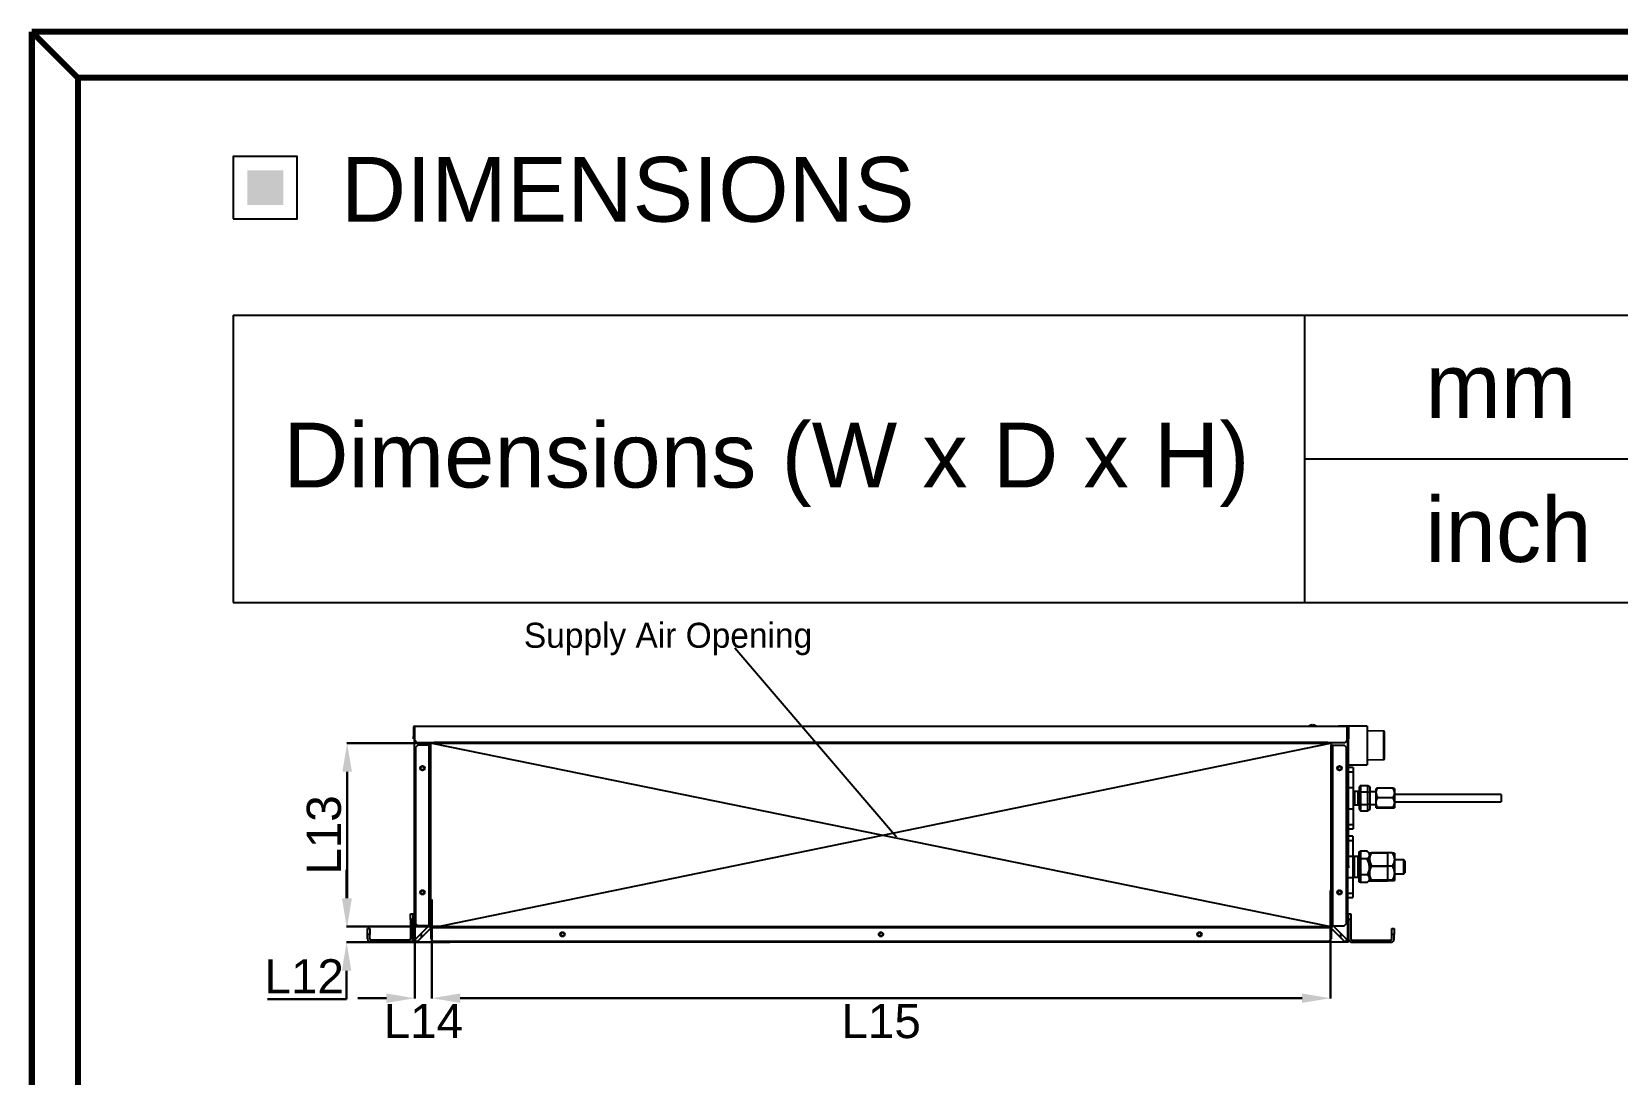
# Model space of a CAD drawing. Extents: x 594 to 813, y 174 to 240.
# Drawn here: x 712.11 to 726.06, y 231.32 to 240.49 of the extents above; entities that cross this region are included whole.
import ezdxf
from ezdxf.enums import TextEntityAlignment as Align

# ---------------------------------------------------------------- set-up
doc = ezdxf.new("R2010")
doc.units = 0
doc.header["$MEASUREMENT"] = 0
doc.header["$PDMODE"] = 35
doc.header["$PDSIZE"] = 0.5
doc.layers.get('Defpoints').update_dxf_attribs({"linetype": 'CONTINUOUS'})
doc.layers.add('AC.REF(S). PIPING', color=3, linetype='CONTINUOUS', lineweight=30)
doc.layers.add('UG-BORDER', color=20, linetype='CONTINUOUS', lineweight=80)
for name, color, linetype in [('LG-AIRCON', 3, 'CONTINUOUS'), ('LG-DIMENSION', 7, 'CONTINUOUS'), ('LG-TEXT', 4, 'CONTINUOUS')]:
    doc.layers.add(name, color=color, linetype=linetype)
doc.styles.add('LG-TEXT', font='arial.ttf')
doc.dimstyles.new('LG-DIMENSION', dxfattribs={"dimtxt": 30, "dimasz": 25, "dimexe": 0.18, "dimexo": 0.0625, "dimgap": 5, "dimtad": 2, "dimtoh": 1, "dimdec": 0, "dimrnd": 0.05, "dimzin": 0, "dimdsep": 46, "dimtxsty": 'LG-TEXT', "dimcen": 0.09, "dimadec": 0, "dimazin": 0, "dimtfac": 1, "dimtdec": 0, "dimtix": 1, "dimtofl": 0, "dimtmove": 0, "dimatfit": 3, "dimfxl": 0.18, "dimtolj": 1, "dimtzin": 0, "dimarcsym": 0})

# ---------------------------------------------------------------- blocks, each defined once
blk = doc.blocks.new('*D139')
at = {"layer": 'Defpoints', "color": 0, "transparency": 16777216}
for p in [(-6569.7, 1982.5), (-6483.3, 1982.5), (-6478.7, 1968.7)]:
    blk.add_point(p, dxfattribs=at)
at = {"layer": 'LG-AIRCON', "color": 0, "lineweight": -2, "transparency": 16777216}
for p, q in [((-6569.7, 2007.5), (-6569.7, 2032.5)), ((-6483.4, 1982.5), (-6569.9, 1982.5)), ((-6478.8, 1968.7), (-6569.9, 1968.7)), ((-6569.7, 1943.7), (-6569.7, 1918.7)), ((-6569.7, 1918.7), (-6639.3, 1918.7))]:
    blk.add_line(p, q, dxfattribs=at)
at = {"layer": 'LG-AIRCON', "color": 0, "transparency": 16777216}
for points in [[(-6573.8, 2007.5), (-6565.5, 2007.5), (-6569.7, 1982.5)], [(-6573.8, 1943.7), (-6565.5, 1943.7), (-6569.7, 1968.7)]]:
    blk.add_solid(points, dxfattribs=at)
at = {"layer": 'LG-AIRCON', "color": 0, "transparency": 16777216, "insert": (-6607, 1938.8), "char_height": 30, "attachment_point": 5, "style": 'LG-TEXT'}
blk.add_mtext('\\A1;L12', dxfattribs=at)
blk = doc.blocks.new('*D140')
at = {"layer": 'Defpoints', "color": 0, "transparency": 16777216}
for p in [(-6569.2, 2143.8), (-6451.3, 2143.8), (-6560, 1982.5)]:
    blk.add_point(p, dxfattribs=at)
at = {"layer": 'LG-AIRCON', "color": 0, "lineweight": -2, "transparency": 16777216}
for p, q in [((-6451.3, 2143.8), (-6569.4, 2143.8)), ((-6569.2, 2007.5), (-6569.2, 2118.8)), ((-6560.1, 1982.5), (-6569.4, 1982.5))]:
    blk.add_line(p, q, dxfattribs=at)
at = {"layer": 'LG-AIRCON', "color": 0, "transparency": 16777216}
for points in [[(-6573.4, 2118.8), (-6565, 2118.8), (-6569.2, 2143.8)], [(-6573.4, 2007.5), (-6565, 2007.5), (-6569.2, 1982.5)]]:
    blk.add_solid(points, dxfattribs=at)
at = {"layer": 'LG-AIRCON', "color": 0, "transparency": 16777216, "insert": (-6589.5, 2063.1), "char_height": 30, "attachment_point": 5, "rotation": 90, "style": 'LG-TEXT'}
blk.add_mtext('\\A1;L13', dxfattribs=at)
blk = doc.blocks.new('*D141')
at = {"layer": 'Defpoints', "color": 0, "transparency": 16777216}
for p in [(-6509.7, 2007.6), (-6494.8, 2006.5), (-6494.8, 1919.5)]:
    blk.add_point(p, dxfattribs=at)
at = {"layer": 'LG-AIRCON', "color": 0, "lineweight": -2, "transparency": 16777216}
for p, q in [((-6509.7, 2007.6), (-6509.7, 1919.3)), ((-6494.8, 2006.4), (-6494.8, 1919.3)), ((-6534.7, 1919.5), (-6559.7, 1919.5)), ((-6469.8, 1919.5), (-6444.8, 1919.5))]:
    blk.add_line(p, q, dxfattribs=at)
at = {"layer": 'LG-AIRCON', "color": 0, "transparency": 16777216}
for points in [[(-6534.7, 1923.7), (-6534.7, 1915.4), (-6509.7, 1919.5)], [(-6469.8, 1923.7), (-6469.8, 1915.4), (-6494.8, 1919.5)]]:
    blk.add_solid(points, dxfattribs=at)
at = {"layer": 'LG-AIRCON', "color": 0, "transparency": 16777216, "insert": (-6502.2, 1899.5), "char_height": 30, "attachment_point": 5, "style": 'LG-TEXT'}
blk.add_mtext('\\A1;L14', dxfattribs=at)
blk = doc.blocks.new('*D142')
at = {"layer": 'Defpoints', "color": 0, "transparency": 16777216}
for p in [(-5704.6, 2014.5), (-6494.8, 1935.5), (-5704.6, 1919.5)]:
    blk.add_point(p, dxfattribs=at)
at = {"layer": 'LG-AIRCON', "color": 0, "lineweight": -2, "transparency": 16777216}
for p, q in [((-5704.6, 2014.4), (-5704.6, 1919.3)), ((-6494.8, 1935.5), (-6494.8, 1919.3)), ((-6469.8, 1919.5), (-5729.6, 1919.5))]:
    blk.add_line(p, q, dxfattribs=at)
at = {"layer": 'LG-AIRCON', "color": 0, "transparency": 16777216}
for points in [[(-6469.8, 1923.7), (-6469.8, 1915.4), (-6494.8, 1919.5)], [(-5729.6, 1923.7), (-5729.6, 1915.4), (-5704.6, 1919.5)]]:
    blk.add_solid(points, dxfattribs=at)
at = {"layer": 'LG-AIRCON', "color": 0, "transparency": 16777216, "insert": (-6099.7, 1899.2), "char_height": 30, "attachment_point": 5, "style": 'LG-TEXT'}
blk.add_mtext('\\A1;L15', dxfattribs=at)
blk = doc.blocks.new('A$C66FF4859')
at = {"layer": 'LG-TEXT'}
blk.add_hatch(color=1, dxfattribs=at).paths.add_polyline_path([(-6625.4, 2647.8), (-6657.1, 2647.8), (-6657.1, 2617.4), (-6625.4, 2617.4)])
at = {"layer": 'LG-AIRCON', "color": 7}
for p, q in [((-6228.4, 2227.8), (-6086.3, 2061.4)), ((-6494.8, 1981.3), (-5704.6, 2143.8)), ((-6494.8, 2143.8), (-5704.6, 1982.5))]:
    blk.add_line(p, q, dxfattribs=at)
at = {"layer": 'LG-AIRCON', "color": 3, "linetype": 'Continuous'}
for p, q in [((-6510.8, 2157.7), (-6510, 2157.7)), ((-6510.8, 2157.7), (-6510.8, 2149.7)), ((-6510.8, 2149.7), (-6510, 2149.7)), ((-6510.8, 2147.7), (-6510.8, 2149.7)), ((-6510, 2147.7), (-6510.8, 2147.7)), ((-6510, 2158.7), (-6510, 2158.7)), ((-6510, 2158.7), (-6509.8, 2158.7)), ((-6510, 2157.7), (-6510, 2149.7)), ((-6510, 2155.9), (-6509.8, 2155.9)), ((-6510, 1970.7), (-6510, 2155.9)), ((-6509.8, 2146.5), (-6509.8, 2158.7)), ((-6509.8, 2158.7), (-5689.8, 2158.7)), ((-5721.8, 2159.1), (-5721.3, 2159.7)), ((-5721.8, 2159.1), (-5721.5, 2159.1)), ((-5721.5, 2159.1), (-5721.1, 2159.1)), ((-5721.3, 2159.8), (-5721.1, 2159.9)), ((-5721.3, 2159.7), (-5720.9, 2159.9)), ((-5721.1, 2159.9), (-5720.9, 2159.9)), ((-5721.1, 2159.1), (-5720.7, 2159.7)), ((-5720.9, 2159.9), (-5720.9, 2159.5)), ((-5720.7, 2159.9), (-5720.9, 2159.9)), ((-5720.6, 2159.9), (-5720.7, 2159.9)), ((-5720.7, 2159.7), (-5720.2, 2159.9)), ((-5720.6, 2159.9), (-5720.6, 2159.7)), ((-5720.6, 2159.9), (-5720.5, 2159.9)), ((-5720.5, 2159.9), (-5720.4, 2159.8)), ((-5720.2, 2159.9), (-5719.1, 2159.7)), ((-5719.9, 2159.9), (-5719.9, 2159.9)), ((-5718.8, 2159.7), (-5719.9, 2159.9)), ((-5719.1, 2159.7), (-5718, 2159.1)), ((-5717.7, 2159.1), (-5718.8, 2159.7)), ((-5718, 2159.1), (-5717.9, 2159.1)), ((-5717.9, 2159.1), (-5717.7, 2159.1)), ((-5672.4, 2158.9), (-5697.4, 2158.9)), ((-5697.4, 2158.9), (-5697.4, 2158.9)), ((-5697.4, 2158.9), (-5697.4, 2158.7)), ((-5689.8, 2146.5), (-5689.8, 2158.7)), ((-5689.8, 2155.9), (-5689.6, 2155.9)), ((-5689.6, 2157.7), (-5688.8, 2157.7)), ((-5689.6, 2157.7), (-5689.6, 2149.7)), ((-5689.6, 2155.9), (-5689.6, 1970.7)), ((-5689.6, 2149.7), (-5688.8, 2149.7)), ((-5688.8, 2147.7), (-5689.6, 2147.7)), ((-5688.8, 2157.9), (-5688.8, 2157.9)), ((-5688.8, 2157.9), (-5688.8, 2157.7)), ((-5688.8, 2157.7), (-5688.8, 2149.7)), ((-5688.8, 2149.7), (-5688.8, 2147.7)), ((-5688.8, 2036.1), (-5688.8, 2147.7)), ((-5672.4, 2158.9), (-5672.4, 2158.4)), ((-5672.4, 2158.4), (-5672.4, 2156.7)), ((-5672.4, 2156.7), (-5672.4, 2154)), ((-5657.7, 2154.5), (-5672.4, 2154.6)), ((-5672.4, 2154), (-5672.4, 2150.4)), ((-5672.4, 2150.4), (-5672.4, 2146.3)), ((-5657.7, 2154), (-5657.7, 2154.5)), ((-5657.7, 2152.5), (-5657.7, 2154)), ((-5657.7, 2150.1), (-5657.7, 2152.5)), ((-5657.7, 2147.1), (-5657.7, 2150.1)), ((-5657.7, 2143.7), (-5657.7, 2147.1)), ((-5657.4, 2154.2), (-5657.4, 2153.6)), ((-5657.4, 2153.6), (-5657.4, 2151.8)), ((-5657.4, 2151.8), (-5657.4, 2149.1)), ((-5657.4, 2149.1), (-5657.4, 2145.7)), ((-6509.8, 2146.5), (-6507.8, 2144.5)), ((-6507, 2142.2), (-6509, 2140.2)), ((-6509, 2140.2), (-6509, 1985.2)), ((-6507.8, 2144.5), (-6494.8, 2144.5)), ((-6497.2, 2142.2), (-6507, 2142.2)), ((-6495.6, 2142.2), (-6497.2, 2142.2)), ((-6497.2, 1983.2), (-6497.2, 2142.2)), ((-6496, 2144.5), (-6496, 2142.2)), ((-6495.6, 1983.2), (-6495.6, 2142.2)), ((-6494.8, 2143.7), (-6494.8, 2144.5)), ((-6494.8, 2144.5), (-6492.8, 2144.5)), ((-6492.8, 2143.7), (-6494.8, 2143.7)), ((-6492.8, 2144.5), (-6492.8, 2143.7)), ((-5706.8, 2144.5), (-6492.8, 2144.5)), ((-5706.8, 2143.7), (-6492.8, 2143.7)), ((-5706.8, 2143.7), (-5706.8, 2144.5)), ((-5706.8, 2144.5), (-5704.8, 2144.5)), ((-5704.8, 2143.7), (-5706.8, 2143.7)), ((-5704.8, 2144.5), (-5704.8, 2143.7)), ((-5704.8, 2144.5), (-5691.8, 2144.5)), ((-5704, 2142.2), (-5702.4, 2142.2)), ((-5704, 1983.2), (-5704, 2142.2)), ((-5703.6, 2142.2), (-5703.6, 2144.5)), ((-5702.4, 2142.2), (-5692.6, 2142.2)), ((-5702.4, 1983.2), (-5702.4, 2142.2)), ((-5690.6, 2140.2), (-5692.6, 2142.2)), ((-5691.8, 2144.5), (-5689.8, 2146.5)), ((-5690.6, 1985.2), (-5690.6, 2140.2)), ((-5672.4, 2146.3), (-5672.4, 2141.9)), ((-5672.4, 2141.9), (-5672.4, 2137.5)), ((-5672.4, 2137.5), (-5672.4, 2133.4)), ((-5672.4, 2133.4), (-5672.4, 2129.9)), ((-5657.7, 2140.2), (-5657.7, 2143.7)), ((-5657.7, 2136.7), (-5657.7, 2140.2)), ((-5657.7, 2133.7), (-5657.7, 2136.7)), ((-5657.7, 2131.4), (-5657.7, 2133.7)), ((-5657.4, 2145.7), (-5657.4, 2141.9)), ((-5657.4, 2141.9), (-5657.4, 2138.2)), ((-5657.4, 2138.2), (-5657.4, 2134.7)), ((-5657.4, 2134.7), (-5657.4, 2132)), ((-5688.8, 2124.9), (-5672.4, 2124.9)), ((-5684.6, 2122.5), (-5688.8, 2122.5)), ((-5684.6, 2122.5), (-5684.6, 2121.5)), ((-5684.6, 2121.5), (-5684.6, 2118.7)), ((-5672.4, 2129.9), (-5672.4, 2127.2)), ((-5672.4, 2129.2), (-5657.7, 2129.4)), ((-5672.4, 2127.2), (-5672.4, 2125.5)), ((-5672.4, 2125.5), (-5672.4, 2124.9)), ((-5657.7, 2129.9), (-5657.7, 2131.4)), ((-5657.7, 2129.4), (-5657.7, 2129.9)), ((-5657.4, 2132), (-5657.4, 2130.3)), ((-5657.4, 2130.3), (-5657.4, 2129.7)), ((-5688.8, 2118.7), (-5684.6, 2118.7)), ((-5684.6, 2118.7), (-5684.6, 2105)), ((-5678.8, 2106.1), (-5679.1, 2105.3)), ((-5679.1, 2100.4), (-5679.1, 2105.3)), ((-5678.1, 2106.5), (-5678.8, 2106.1)), ((-5678.1, 2106.5), (-5678.1, 2101)), ((-5678.1, 2106.5), (-5671.6, 2106.5)), ((-5671.6, 2101), (-5671.6, 2106.5)), ((-5671.6, 2106.5), (-5670.5, 2106)), ((-5670.5, 2106), (-5670.1, 2104.8)), ((-5688.8, 2105), (-5684.6, 2105)), ((-5684.6, 2105), (-5684.6, 2100.4)), ((-5684.6, 2100.4), (-5684.6, 2095.5)), ((-5684.6, 2095.5), (-5684.6, 2090.6)), ((-5680.1, 2101.5), (-5683.6, 2101.5)), ((-5683.6, 2101.5), (-5683.6, 2100.9)), ((-5683.6, 2100.9), (-5683.6, 2099.2)), ((-5683.6, 2099.2), (-5683.6, 2096.8)), ((-5683.6, 2096.8), (-5683.6, 2094.2)), ((-5683.6, 2094.2), (-5683.6, 2091.7)), ((-5683.6, 2091.7), (-5683.6, 2090.1)), ((-5680.1, 2100.9), (-5680.1, 2101.5)), ((-5680.1, 2099.2), (-5680.1, 2100.9)), ((-5680.1, 2096.8), (-5680.1, 2099.2)), ((-5680.1, 2094.2), (-5680.1, 2096.8)), ((-5680.1, 2091.7), (-5680.1, 2094.2)), ((-5680.1, 2090.1), (-5680.1, 2091.7)), ((-5678.8, 2100.8), (-5679.1, 2100.4)), ((-5679.1, 2090.6), (-5679.1, 2100.4)), ((-5678.1, 2101), (-5678.8, 2100.8)), ((-5678.1, 2101), (-5671.6, 2101)), ((-5678.1, 2101), (-5678.1, 2090)), ((-5671.6, 2090), (-5671.6, 2101)), ((-5671.6, 2101), (-5670.5, 2100.7)), ((-5670.5, 2100.7), (-5670.1, 2100.1)), ((-5670.1, 2104.8), (-5670.1, 2100.1)), ((-5664.4, 2101), (-5670.1, 2101)), ((-5670.1, 2100.1), (-5670.1, 2090.9)), ((-5664.4, 2092.3), (-5664.8, 2092.3)), ((-5664.8, 2092.3), (-5664.7, 2090.6)), ((-5664.1, 2104.1), (-5664.4, 2104)), ((-5664.4, 2103.6), (-5664.4, 2104)), ((-5664.4, 2102.2), (-5664.4, 2103.6)), ((-5664.4, 2100.1), (-5664.4, 2102.2)), ((-5664.4, 2100.1), (-5664.1, 2102.2)), ((-5664.4, 2097.3), (-5664.4, 2100.1)), ((-5664.4, 2100.1), (-5664.1, 2097.9)), ((-5664.4, 2094.4), (-5664.4, 2097.3)), ((-5664.4, 2091.6), (-5664.4, 2094.4)), ((-5664.4, 2091.6), (-5664.1, 2093.8)), ((-5664.4, 2089.2), (-5664.4, 2091.6)), ((-5664.1, 2089.3), (-5664.4, 2091.6)), ((-5664.1, 2102.2), (-5663.1, 2104.2)), ((-5663.1, 2104.2), (-5664.1, 2104.1)), ((-5664.1, 2097.9), (-5663.1, 2095.9)), ((-5664.1, 2093.8), (-5663.1, 2095.9)), ((-5649.8, 2104.2), (-5663.1, 2104.2)), ((-5649.8, 2095.9), (-5663.1, 2095.9)), ((-5649.8, 2104.2), (-5648.8, 2102.2)), ((-5648.8, 2104.1), (-5649.8, 2104.2)), ((-5648.8, 2097.9), (-5649.8, 2095.9)), ((-5649.8, 2095.9), (-5648.8, 2093.8)), ((-5648.4, 2104), (-5648.8, 2104.1)), ((-5648.8, 2102.2), (-5648.4, 2100.1)), ((-5648.4, 2100.1), (-5648.8, 2097.9)), ((-5648.8, 2093.8), (-5648.4, 2091.6)), ((-5648.4, 2091.6), (-5648.8, 2089.3)), ((-5648.4, 2104), (-5648.4, 2103.6)), ((-5648.4, 2103.6), (-5648.4, 2102.2)), ((-5648.4, 2102.2), (-5648.4, 2100.1)), ((-5648.4, 2100.1), (-5648.4, 2097.3)), ((-5554.4, 2098.7), (-5648.4, 2098.7)), ((-5648.4, 2097.3), (-5648.4, 2094.4)), ((-5648.4, 2094.4), (-5648.4, 2091.6)), ((-5648.4, 2092.3), (-5554.4, 2092.3)), ((-5648.4, 2091.6), (-5648.4, 2089.2)), ((-5554.4, 2098.7), (-5554.4, 2097.9)), ((-5554.4, 2097.9), (-5554.4, 2095.9)), ((-5554.4, 2095.9), (-5554.4, 2093.7)), ((-5554.4, 2093.7), (-5554.4, 2092.7)), ((-5554.4, 2092.7), (-5554.4, 2092.3)), ((-5688.8, 2086), (-5684.6, 2086)), ((-5684.6, 2090.6), (-5684.6, 2086)), ((-5684.6, 2086), (-5684.6, 2072.3)), ((-5683.6, 2090.1), (-5683.6, 2089.5)), ((-5683.6, 2089.5), (-5680.1, 2089.5)), ((-5680.1, 2089.5), (-5680.1, 2090.1)), ((-5679.1, 2085.7), (-5679.1, 2090.6)), ((-5679.1, 2090.6), (-5678.8, 2090.2)), ((-5679.1, 2085.7), (-5678.8, 2084.9)), ((-5678.8, 2090.2), (-5678.1, 2090)), ((-5678.8, 2084.9), (-5678.1, 2084.5)), ((-5678.1, 2090), (-5678.1, 2084.5)), ((-5678.1, 2090), (-5671.6, 2090)), ((-5678.1, 2084.5), (-5671.6, 2084.5)), ((-5670.5, 2090.3), (-5671.6, 2090)), ((-5671.6, 2084.5), (-5671.6, 2090)), ((-5670.5, 2085), (-5671.6, 2084.5)), ((-5670.1, 2090.9), (-5670.5, 2090.3)), ((-5670.1, 2086.2), (-5670.5, 2085)), ((-5670.1, 2090.9), (-5670.1, 2086.2)), ((-5670.1, 2089.9), (-5664.5, 2089.9)), ((-5664.7, 2090.6), (-5664.5, 2089.9)), ((-5664.5, 2089.9), (-5664.5, 2090)), ((-5664.4, 2087.6), (-5664.4, 2089.2)), ((-5664.4, 2087), (-5664.4, 2087.6)), ((-5664.4, 2087), (-5664.1, 2087.1)), ((-5664.1, 2086.9), (-5664.4, 2087)), ((-5663.1, 2087.2), (-5664.1, 2089.3)), ((-5664.1, 2087.1), (-5663.1, 2087.2)), ((-5663.1, 2086.8), (-5664.1, 2086.9)), ((-5649.8, 2087.2), (-5663.1, 2087.2)), ((-5649.8, 2086.8), (-5663.1, 2086.8)), ((-5648.8, 2089.3), (-5649.8, 2087.2)), ((-5649.8, 2087.2), (-5648.8, 2087.1)), ((-5648.8, 2086.9), (-5649.8, 2086.8)), ((-5648.8, 2087.1), (-5648.4, 2087)), ((-5648.4, 2087), (-5648.8, 2086.9)), ((-5648.4, 2089.2), (-5648.4, 2087.6)), ((-5648.4, 2087.6), (-5648.4, 2087)), ((-5688.8, 2072.3), (-5684.6, 2072.3)), ((-5688.8, 2068.5), (-5684.6, 2068.5)), ((-5684.6, 2072.3), (-5684.6, 2069.5)), ((-5684.6, 2069.5), (-5684.6, 2068.5)), ((-5684.8, 2062.1), (-5688.8, 2062.1)), ((-5688.8, 2058.3), (-5684.8, 2058.3)), ((-5684.8, 2062.1), (-5684.8, 2061.1)), ((-5684.8, 2061.1), (-5684.8, 2058.3)), ((-5684.8, 2058.3), (-5684.8, 2044.6)), ((-5689.6, 2036.1), (-5688.8, 2036.1)), ((-5688.8, 2044.6), (-5684.8, 2044.6)), ((-5688.8, 2036.1), (-5688.8, 2034.1)), ((-5684.8, 2044.6), (-5684.8, 2040)), ((-5684.8, 2040), (-5684.8, 2035.1)), ((-5680.3, 2044.1), (-5683.8, 2044.1)), ((-5683.8, 2044.1), (-5683.8, 2043.5)), ((-5683.8, 2043.5), (-5683.8, 2042)), ((-5683.8, 2042), (-5683.8, 2039.6)), ((-5683.8, 2039.6), (-5683.8, 2036.6)), ((-5683.8, 2036.6), (-5683.8, 2033.5)), ((-5680.3, 2043.5), (-5680.3, 2044.1)), ((-5680.3, 2042), (-5680.3, 2043.5)), ((-5680.3, 2039.6), (-5680.3, 2042)), ((-5680.3, 2036.6), (-5680.3, 2039.6)), ((-5680.3, 2033.5), (-5680.3, 2036.6)), ((-5679.3, 2047.8), (-5679, 2048.6)), ((-5679.3, 2041.4), (-5679.3, 2047.8)), ((-5679.3, 2041.4), (-5679, 2041.8)), ((-5679.3, 2028.7), (-5679.3, 2041.4)), ((-5679, 2048.6), (-5678.3, 2048.9)), ((-5679, 2041.8), (-5678.3, 2042)), ((-5678.3, 2048.9), (-5678.3, 2042)), ((-5672.2, 2048.9), (-5678.3, 2048.9)), ((-5672.2, 2042), (-5678.3, 2042)), ((-5678.3, 2042), (-5678.3, 2028.2)), ((-5670.3, 2047.1), (-5672.2, 2048.9)), ((-5672.2, 2048.9), (-5670.8, 2047.3)), ((-5670.8, 2043.7), (-5672.2, 2042)), ((-5670.8, 2038.7), (-5672.2, 2042)), ((-5670.8, 2047.3), (-5670.3, 2045.5)), ((-5670.3, 2045.5), (-5670.8, 2043.7)), ((-5670.3, 2035.1), (-5670.8, 2038.7)), ((-5670.3, 2047.4), (-5654.3, 2047.4)), ((-5670.3, 2047.4), (-5670.3, 2035.7)), ((-5670.3, 2041.5), (-5669.8, 2044.6)), ((-5670.3, 2041.5), (-5670.3, 2038.7)), ((-5670.3, 2038.7), (-5670.3, 2041.5)), ((-5670.3, 2041.5), (-5669.8, 2038.5)), ((-5670.3, 2038.7), (-5670.3, 2035.7)), ((-5670.3, 2035.7), (-5670.3, 2038.7)), ((-5670.3, 2035.7), (-5670.3, 2023.4)), ((-5670.3, 2035.7), (-5654.3, 2035.7)), ((-5669.8, 2044.6), (-5668.4, 2047.4)), ((-5669.8, 2038.5), (-5668.4, 2035.7)), ((-5669.8, 2032.7), (-5668.4, 2035.7)), ((-5650.2, 2047.4), (-5668.4, 2047.4)), ((-5650.2, 2035.7), (-5668.4, 2035.7)), ((-5654.3, 2047.4), (-5654.3, 2041.5)), ((-5654.3, 2041.5), (-5654.3, 2035.7)), ((-5654.3, 2035.7), (-5654.3, 2029.6)), ((-5650.2, 2047.4), (-5648.8, 2044.6)), ((-5648.8, 2047.2), (-5650.2, 2047.4)), ((-5648.8, 2038.5), (-5650.2, 2035.7)), ((-5650.2, 2035.7), (-5648.8, 2032.7)), ((-5648.3, 2047.1), (-5648.8, 2047.2)), ((-5648.8, 2044.6), (-5648.3, 2041.5)), ((-5648.3, 2041.5), (-5648.8, 2038.5)), ((-5648.3, 2047.1), (-5648.3, 2046.5)), ((-5648.3, 2046.5), (-5648.3, 2044.6)), ((-5648.3, 2044.6), (-5648.3, 2041.5)), ((-5648.3, 2041.5), (-5648.3, 2037.7)), ((-5640.2, 2041.3), (-5648.3, 2041.3)), ((-5648.3, 2037.7), (-5648.3, 2033.5)), ((-5639.3, 2040.4), (-5640.2, 2041.3)), ((-5640.2, 2040.7), (-5640.2, 2041.3)), ((-5640.2, 2039.1), (-5640.2, 2040.7)), ((-5640.2, 2036.7), (-5640.2, 2039.1)), ((-5640.2, 2034), (-5640.2, 2036.7)), ((-5639.3, 2040.4), (-5639.3, 2039.6)), ((-5639.3, 2039.6), (-5639.3, 2037.5)), ((-5639.3, 2037.5), (-5639.3, 2034.7)), ((-5688.8, 2034.1), (-5689.6, 2034.1)), ((-5689.6, 2025.6), (-5684.8, 2025.6)), ((-5684.8, 2035.1), (-5684.8, 2030.2)), ((-5684.8, 2030.2), (-5684.8, 2025.6)), ((-5684.8, 2025.6), (-5684.8, 2011.9)), ((-5683.8, 2033.5), (-5683.8, 2030.6)), ((-5683.8, 2030.6), (-5683.8, 2028.2)), ((-5683.8, 2028.2), (-5683.8, 2026.6)), ((-5683.8, 2026.6), (-5683.8, 2026.1)), ((-5683.8, 2026.1), (-5680.3, 2026.1)), ((-5680.3, 2030.6), (-5680.3, 2033.5)), ((-5680.3, 2028.2), (-5680.3, 2030.6)), ((-5680.3, 2026.6), (-5680.3, 2028.2)), ((-5680.3, 2026.1), (-5680.3, 2026.6)), ((-5679.3, 2022.4), (-5679.3, 2028.7)), ((-5679, 2028.3), (-5679.3, 2028.7)), ((-5679, 2021.6), (-5679.3, 2022.4)), ((-5678.3, 2028.2), (-5679, 2028.3)), ((-5678.3, 2028.2), (-5678.3, 2021.2)), ((-5672.2, 2028.2), (-5678.3, 2028.2)), ((-5670.8, 2031.5), (-5672.2, 2028.2)), ((-5672.2, 2028.2), (-5670.8, 2026.5)), ((-5672.2, 2021.2), (-5670.3, 2023.1)), ((-5670.8, 2022.9), (-5672.2, 2021.2)), ((-5670.3, 2035.1), (-5670.8, 2031.5)), ((-5670.8, 2026.5), (-5670.3, 2024.7)), ((-5670.3, 2024.7), (-5670.8, 2022.9)), ((-5670.3, 2032.2), (-5670.3, 2035.1)), ((-5670.3, 2029.6), (-5669.8, 2032.7)), ((-5670.3, 2029.6), (-5670.3, 2032.2)), ((-5670.3, 2029.6), (-5670.3, 2026.8)), ((-5670.3, 2026.8), (-5670.3, 2029.6)), ((-5669.8, 2026.4), (-5670.3, 2029.6)), ((-5670.3, 2026.8), (-5670.3, 2024.7)), ((-5670.3, 2024.7), (-5670.3, 2026.8)), ((-5670.3, 2023.4), (-5654.3, 2023.4)), ((-5670.3, 2023.4), (-5670.3, 2023.1)), ((-5670.3, 2023.1), (-5669.8, 2023.3)), ((-5670.3, 2023.2), (-5670.3, 2023.1)), ((-5670.3, 2023.1), (-5670.3, 2023.1)), ((-5669.8, 2022.9), (-5670.3, 2023.1)), ((-5670.3, 2022.8), (-5654.3, 2022.8)), ((-5668.4, 2023.4), (-5669.8, 2026.4)), ((-5669.8, 2023.3), (-5668.4, 2023.4)), ((-5668.4, 2022.8), (-5669.8, 2022.9)), ((-5650.2, 2023.4), (-5668.4, 2023.4)), ((-5650.2, 2022.8), (-5668.4, 2022.8)), ((-5654.3, 2029.6), (-5654.3, 2023.4)), ((-5654.3, 2023.4), (-5654.3, 2023.1)), ((-5654.3, 2023.1), (-5654.3, 2022.8)), ((-5648.8, 2026.4), (-5650.2, 2023.4)), ((-5650.2, 2023.4), (-5648.8, 2023.3)), ((-5648.8, 2022.9), (-5650.2, 2022.8)), ((-5648.8, 2032.7), (-5648.3, 2029.6)), ((-5648.3, 2029.6), (-5648.8, 2026.4)), ((-5648.8, 2023.3), (-5648.3, 2023.1)), ((-5648.3, 2023.1), (-5648.8, 2022.9)), ((-5648.3, 2033.5), (-5648.3, 2029.6)), ((-5648.3, 2029.6), (-5648.3, 2026.2)), ((-5648.3, 2028.9), (-5640.2, 2028.9)), ((-5648.3, 2026.2), (-5648.3, 2024)), ((-5648.3, 2024), (-5648.3, 2023.1)), ((-5640.2, 2031.5), (-5640.2, 2034)), ((-5640.2, 2029.6), (-5640.2, 2031.5)), ((-5640.2, 2028.9), (-5639.3, 2029.8)), ((-5640.2, 2028.9), (-5640.2, 2029.6)), ((-5639.3, 2034.7), (-5639.3, 2032)), ((-5639.3, 2032), (-5639.3, 2030.4)), ((-5639.3, 2030.4), (-5639.3, 2029.8)), ((-5689.6, 2011.9), (-5684.8, 2011.9)), ((-5689.6, 2008.1), (-5684.8, 2008.1)), ((-5684.8, 2011.9), (-5684.8, 2009.1)), ((-5684.8, 2009.1), (-5684.8, 2008.1)), ((-5678.3, 2021.2), (-5679, 2021.6)), ((-5672.2, 2021.2), (-5678.3, 2021.2)), ((-6513.4, 1993.7), (-6511.4, 1993.7)), ((-6513.4, 1993.1), (-6513.4, 1993.7)), ((-6511.4, 1993.7), (-6510.4, 1993.7)), ((-6511.4, 1993.7), (-6511.4, 1993.1)), ((-6510.4, 1993.7), (-6510.4, 1988.7)), ((-5689.6, 1993.7), (-5688.6, 1993.7)), ((-5688.6, 1993.7), (-5686.6, 1993.7)), ((-5688.6, 1993.1), (-5688.6, 1993.7)), ((-5686.6, 1993.7), (-5686.6, 1993.1)), ((-6551.4, 1980.7), (-6549.4, 1980.7)), ((-6551.4, 1980.1), (-6551.4, 1980.7)), ((-6551.4, 1978.2), (-6551.4, 1980.1)), ((-6549.4, 1980.7), (-6549.4, 1980.1)), ((-6549.4, 1980.1), (-6549.4, 1978.2)), ((-6513.4, 1991.2), (-6513.4, 1993.1)), ((-6513.4, 1988.7), (-6513.4, 1991.2)), ((-6511.4, 1988.7), (-6513.4, 1988.7)), ((-6513.4, 1988.7), (-6513.4, 1971.7)), ((-6511.4, 1993.1), (-6511.4, 1991.2)), ((-6511.4, 1991.2), (-6511.4, 1988.7)), ((-6510.4, 1988.7), (-6511.4, 1988.7)), ((-6511.4, 1968.7), (-6511.4, 1988.7)), ((-6511.4, 1988.7), (-6511.4, 1971.7)), ((-6510.4, 1968.7), (-6510.4, 1988.7)), ((-6497.5, 1983.2), (-6510, 1970.7)), ((-6509, 1985.2), (-6507, 1983.2)), ((-6508, 1968.7), (-6495.5, 1981.2)), ((-6497.2, 1983.2), (-6507, 1983.2)), ((-6495.6, 1983.2), (-6497.2, 1983.2)), ((-6495.5, 1982.7), (-5704.1, 1982.7)), ((-6495.5, 1981.9), (-5704.1, 1981.9)), ((-6495.5, 1981.9), (-6495.5, 1981.9)), ((-6495.5, 1981.9), (-6495.5, 1981.7)), ((-6495.5, 1981.7), (-5704.1, 1981.7)), ((-6495.5, 1981.7), (-6495.5, 1971.7)), ((-5704.1, 1981.9), (-5704.1, 1981.9)), ((-5704.1, 1981.9), (-5704.1, 1981.7)), ((-5704.1, 1981.7), (-5704.1, 1971.7)), ((-5704.1, 1981.2), (-5691.6, 1968.7)), ((-5704, 1983.2), (-5702.4, 1983.2)), ((-5702.4, 1983.2), (-5692.6, 1983.2)), ((-5689.6, 1970.7), (-5702.1, 1983.2)), ((-5692.6, 1983.2), (-5690.6, 1985.2)), ((-5688.6, 1988.7), (-5689.6, 1988.7)), ((-5688.6, 1991.2), (-5688.6, 1993.1)), ((-5688.6, 1988.7), (-5688.6, 1991.2)), ((-5688.6, 1988.7), (-5688.6, 1968.7)), ((-5686.6, 1988.7), (-5688.6, 1988.7)), ((-5688.6, 1988.7), (-5688.6, 1971.7)), ((-5686.6, 1993.1), (-5686.6, 1991.2)), ((-5686.6, 1991.2), (-5686.6, 1988.7)), ((-5686.6, 1988.7), (-5686.6, 1971.7)), ((-5650.6, 1980.7), (-5648.6, 1980.7)), ((-5650.6, 1980.1), (-5650.6, 1980.7)), ((-5650.6, 1978.2), (-5650.6, 1980.1)), ((-5648.6, 1980.7), (-5648.6, 1980.1)), ((-5648.6, 1980.1), (-5648.6, 1978.2)), ((-6551.4, 1975.7), (-6551.4, 1978.2)), ((-6549.4, 1975.7), (-6551.4, 1975.7)), ((-6551.4, 1971.7), (-6551.4, 1975.7)), ((-6549.4, 1978.2), (-6549.4, 1975.7)), ((-6549.4, 1971.7), (-6549.4, 1975.7)), ((-6514.4, 1970.7), (-6548.4, 1970.7)), ((-6514.4, 1968.7), (-6548.4, 1968.7)), ((-6511.4, 1968.7), (-6510.4, 1968.7)), ((-6510, 1968.7), (-6510, 1970.7)), ((-6508, 1968.7), (-6510, 1968.7)), ((-6509.2, 1969.5), (-6509.2, 1971.5)), ((-6507.2, 1969.5), (-6509.2, 1969.5)), ((-5691.6, 1968.7), (-6508, 1968.7)), ((-6504.2, 1976.5), (-6504.2, 1972.5)), ((-6495.5, 1971.7), (-6493.5, 1969.7)), ((-6493.5, 1969.7), (-5706.1, 1969.7)), ((-5706.1, 1969.7), (-5704.1, 1971.7)), ((-5695.4, 1972.5), (-5695.4, 1976.5)), ((-5690.4, 1969.5), (-5692.4, 1969.5)), ((-5689.6, 1968.7), (-5691.6, 1968.7)), ((-5690.4, 1971.5), (-5690.4, 1969.5)), ((-5689.6, 1970.7), (-5689.6, 1968.7)), ((-5688.6, 1968.7), (-5689.6, 1968.7)), ((-5685.6, 1970.7), (-5651.6, 1970.7)), ((-5685.6, 1968.7), (-5651.6, 1968.7)), ((-5650.6, 1975.7), (-5650.6, 1978.2)), ((-5648.6, 1975.7), (-5650.6, 1975.7)), ((-5650.6, 1971.7), (-5650.6, 1975.7)), ((-5648.6, 1978.2), (-5648.6, 1975.7)), ((-5648.6, 1971.7), (-5648.6, 1975.7))]:
    blk.add_line(p, q, dxfattribs=at)
for centre, radius in [((-6503, 2121.9), 2), ((-6503, 2121.9), 1.5), ((-5696.6, 2121.9), 2), ((-5696.6, 2121.9), 1.5), ((-6503, 2012.7), 2), ((-6503, 2012.7), 1.5), ((-5696.6, 2012.7), 2), ((-5696.6, 2012.7), 1.5), ((-6379.8, 1975.7), 2), ((-6379.8, 1975.7), 1.5), ((-6099.8, 1975.7), 2), ((-6099.8, 1975.7), 1.5), ((-5819.8, 1975.7), 2), ((-5819.8, 1975.7), 1.5)]:
    blk.add_circle(centre, radius, dxfattribs=at)
for centre, radius, start, end in [((-6509.8, 2157.7), 1, 90, 180), ((-6509.8, 2157.7), 0.2, 90, 180), ((-5720.4, 2154.9), 5, 100.5296, 130.5357), ((-5720.4, 2154.9), 5, 49.4643, 79.4704), ((-5689.8, 2157.7), 1, 0, 90), ((-5689.8, 2157.7), 0.2, 0, 90), ((-5657.7, 2154.2), 0.3, 0, 89.3634), ((-5657.7, 2129.7), 0.3, 270.6366, 0), ((-5683.6, 2102.5), 1, 180, 270), ((-5680.1, 2102.5), 1, 270, 0), ((-5683.6, 2088.5), 1, 90, 180), ((-5680.1, 2088.5), 1, 0, 90), ((-5683.8, 2045.1), 1, 180, 270), ((-5680.3, 2045.1), 1, 270, 0), ((-5683.8, 2025.1), 1, 90, 180), ((-5680.3, 2025.1), 1, 0, 90), ((-6495.5, 1983.2), 1.3, 180, 270), ((-6495.5, 1983.2), 0.5, 180, 270), ((-5704.1, 1983.2), 1.3, 270, 0), ((-5704.1, 1983.2), 0.5, 270, 0), ((-6548.4, 1971.7), 3, 180, 270), ((-6548.4, 1971.7), 1, 180, 270), ((-6514.4, 1971.7), 3, 270, 0), ((-6514.4, 1971.7), 1, 270, 0), ((-5685.6, 1971.7), 3, 180, 270), ((-5685.6, 1971.7), 1, 180, 270), ((-5651.6, 1971.7), 1, 270, 0), ((-5651.6, 1971.7), 3, 270, 0)]:
    blk.add_arc(centre, radius, start, end, dxfattribs=at)
at = {"layer": 'LG-TEXT', "color": 3, "linetype": 'Continuous'}
for p, q in [((-6669.4, 2520.4), (-4564.5, 2520.4)), ((-6669.4, 2520.4), (-6669.4, 2267.5)), ((-6669.4, 2520.4), (-6669.4, 2267.5)), ((-6669.4, 2520.4), (-5727.4, 2520.4)), ((-6669.4, 2520.4), (-6669.4, 2267.5)), ((-6669.4, 2520.4), (-6669.4, 2267.5)), ((-6669.4, 2520.4), (-5727.4, 2520.4)), ((-6669.4, 2520.4), (-6669.4, 2267.5)), ((-6669.4, 2520.4), (-6669.4, 2267.5)), ((-5727.4, 2393.9), (-4564.5, 2393.9))]:
    blk.add_line(p, q, dxfattribs=at)
at = {"layer": 'LG-TEXT', "color": 3}
for p, q in [((-6268.9, 2520.4), (-4564.5, 2520.4)), ((-6268.9, 2520.4), (-5727.4, 2520.4)), ((-6268.9, 2520.4), (-5727.4, 2520.4)), ((-5727.4, 2520.4), (-5727.4, 2267.5)), ((-5727.4, 2520.4), (-5727.4, 2267.5)), ((-5727.4, 2520.4), (-5727.4, 2267.5)), ((-6669.4, 2267.5), (-4564.5, 2267.5)), ((-6669.4, 2267.5), (-5727.4, 2267.5)), ((-6669.4, 2267.5), (-5727.4, 2267.5))]:
    blk.add_line(p, q, dxfattribs=at)
at = {"layer": 'LG-TEXT'}
blk.add_line((-5727.4, 2520.4), (-5727.4, 2267.5), dxfattribs=at)
blk.add_line((-5727.4, 2520.4), (-5727.4, 2267.5), dxfattribs=at)
blk.add_line((-5727.4, 2520.4), (-5727.4, 2267.5), dxfattribs=at)
at = {"layer": 'LG-TEXT', "color": 1}
blk.add_lwpolyline([(-6669.4, 2605.2), (-6613.2, 2605.2), (-6613.2, 2660.1), (-6669.4, 2660.1)], close=True, dxfattribs=at)
at = {"layer": 'LG-DIMENSION', "insert": (-6413.8, 2249.8), "char_height": 22, "width": 260.218, "attachment_point": 1}
blk.add_mtext('Supply Air Opening', dxfattribs=at)
at = {"layer": 'LG-TEXT', "color": 2, "style": 'LG-TEXT'}
blk.add_text('DIMENSIONS', height=57.02, dxfattribs=at).set_placement((-6322.6, 2631.1), align=Align.MIDDLE_CENTER)
for s, height, p in [('mm', 57.02, (-5621.1, 2429.8)), ('Dimensions (W x D x H)', 57.024, (-6625.5, 2368.8)), ('inch', 57.02, (-5621.1, 2303.3))]:
    blk.add_text(s, height=height, dxfattribs=at).set_placement(p)
at = {"layer": 'LG-AIRCON', "color": 7}
dim = blk.add_linear_dim(base=(-6569.2, 2143.8), p1=(-6560, 1982.5), p2=(-6451.3, 2143.8), angle=90, text='L13', dimstyle='LG-DIMENSION', dxfattribs=at)
dim.commit()
dim.dimension.update_dxf_attribs({"geometry": '*D140', "text_midpoint": (-6589.5, 2063.1)})
dim = blk.add_linear_dim(base=(-6569.7, 1982.5), p1=(-6478.7, 1968.7), p2=(-6483.3, 1982.5), angle=90, text='L12', dimstyle='LG-DIMENSION', dxfattribs=at)
dim.commit()
dim.dimension.update_dxf_attribs({"geometry": '*D139', "text_midpoint": (-6607, 1918.7), "dimtype": 128})
for base, p1, p2, text, picture, middle in [((-6494.8, 1919.5), (-6509.7, 2007.6), (-6494.8, 2006.5), 'L14', '*D141', (-6502.2, 1899.5)), ((-5704.6, 1919.5), (-6494.8, 1935.5), (-5704.6, 2014.5), 'L15', '*D142', (-6099.7, 1899.2))]:
    dim = blk.add_linear_dim(base=base, p1=p1, p2=p2, text=text, dimstyle='LG-DIMENSION', dxfattribs=at)
    dim.commit()
    dim.dimension.update_dxf_attribs({"geometry": picture, "text_midpoint": middle})

msp = doc.modelspace()

# ---------------------------------------------------------------- linework, layer by layer
at = {"layer": 'UG-BORDER'}
for q in [(712.113, 173.794), (712.518, 240.09)]:
    msp.add_line((712.113, 240.494), q, dxfattribs=at)
at = {"layer": 'UG-BORDER', "color": 7}
for p, q in [((712.113, 173.794), (712.113, 240.494)), ((808.113, 240.494), (712.113, 240.494)), ((712.518, 240.09), (712.518, 174.199)), ((807.709, 240.09), (712.518, 240.09))]:
    msp.add_line(p, q, dxfattribs=at)

# ---------------------------------------------------------------- block references
at = {"layer": 'AC.REF(S). PIPING', "linetype": 'Continuous', "xscale": 0.0099999999999909, "yscale": 0.0099999999999909, "zscale": 0.0099999999999909}
msp.add_blockref('A$C66FF4859', (780.579, 212.797), dxfattribs=at)

doc.saveas('drawing.dxf')
